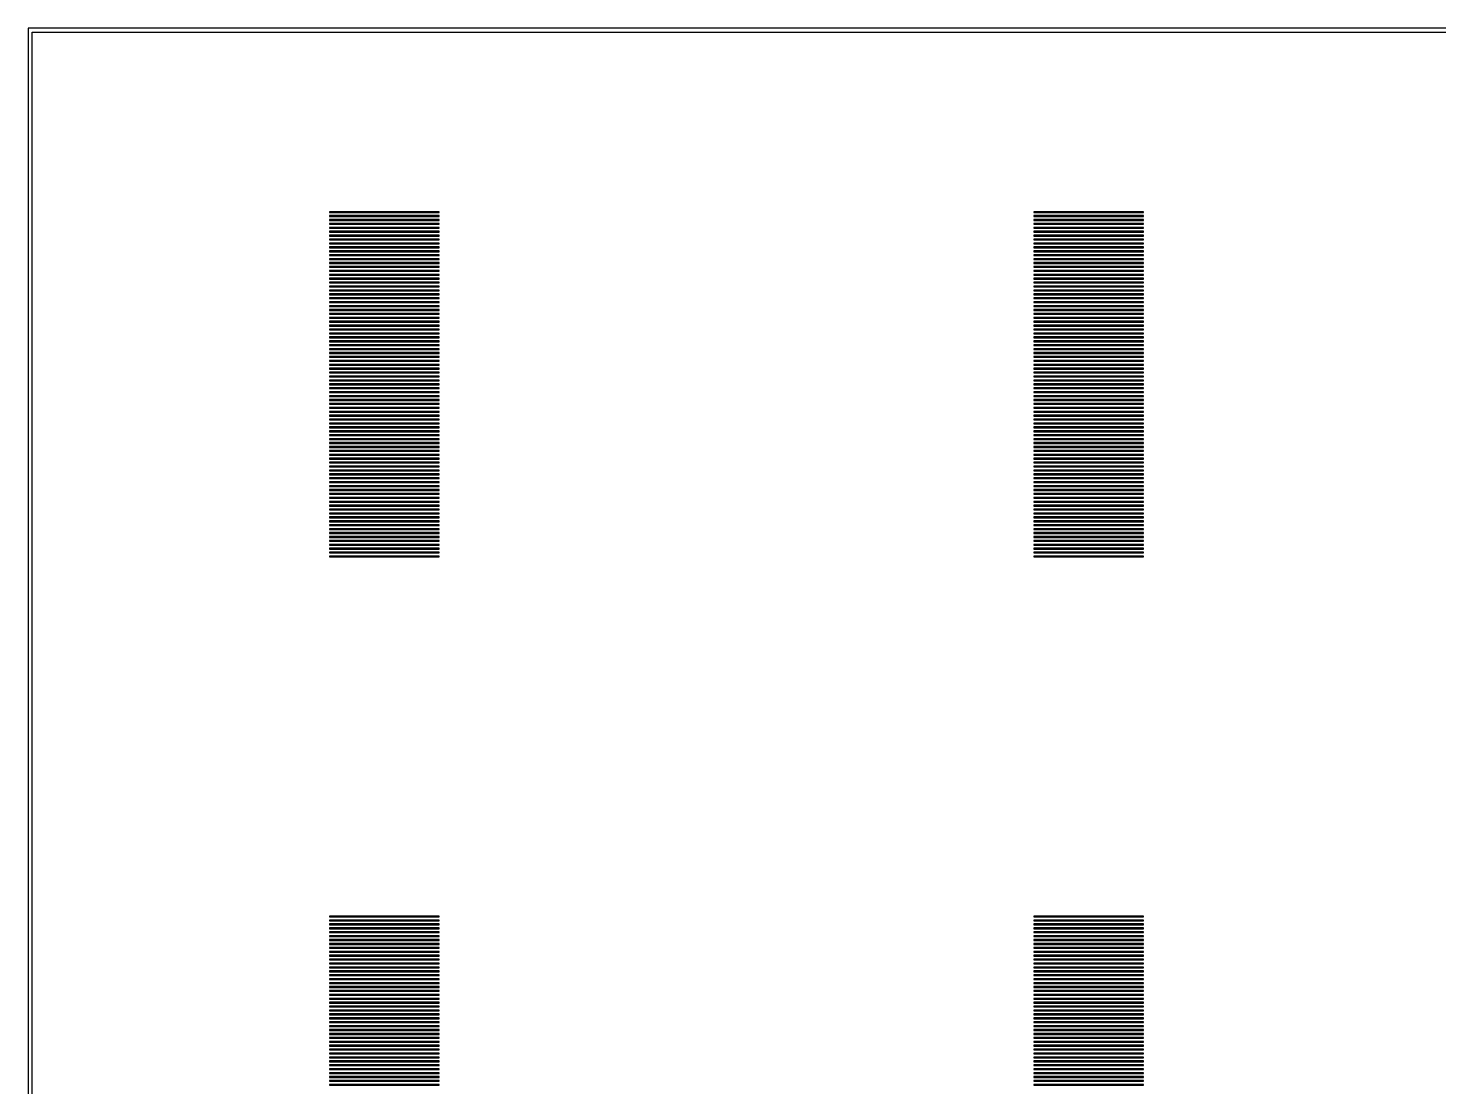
# Model space of a CAD drawing. Extents: x 0 to 72, y 0 to 108.
# Drawn here: x -0.05 to 17.98, y 94.53 to 108.05 of the extents above; entities that cross this region are included whole.
import ezdxf

# ---------------------------------------------------------------- set-up
doc = ezdxf.new("R2010")
doc.units = 0

msp = doc.modelspace()

# ---------------------------------------------------------------- linework, layer by layer
for p, q in [((72.05, 108.05), (-0.04999, 108.05)), ((-0.04999, 108.05), (-0.04999, -0.04999)), ((0, 0), (0, 108)), ((0, 108), (72, 108)), ((5.2, 105.705), (3.8, 105.705)), ((3.8, 105.705), (3.8, 105.695)), ((3.8, 105.695), (5.2, 105.695)), ((5.2, 105.655), (3.8, 105.655)), ((3.8, 105.655), (3.8, 105.645)), ((3.8, 105.645), (5.2, 105.645)), ((5.2, 105.695), (5.2, 105.705)), ((5.2, 105.645), (5.2, 105.655)), ((14.2, 105.705), (12.8, 105.705)), ((12.8, 105.705), (12.8, 105.695)), ((12.8, 105.695), (14.2, 105.695)), ((14.2, 105.655), (12.8, 105.655)), ((12.8, 105.655), (12.8, 105.645)), ((12.8, 105.645), (14.2, 105.645)), ((14.2, 105.695), (14.2, 105.705)), ((14.2, 105.645), (14.2, 105.655)), ((5.2, 105.605), (3.8, 105.605)), ((3.8, 105.605), (3.8, 105.595)), ((3.8, 105.595), (5.2, 105.595)), ((5.2, 105.555), (3.8, 105.555)), ((3.8, 105.555), (3.8, 105.545)), ((3.8, 105.545), (5.2, 105.545)), ((5.2, 105.505), (3.8, 105.505)), ((3.8, 105.505), (3.8, 105.495)), ((3.8, 105.495), (5.2, 105.495)), ((5.2, 105.455), (3.8, 105.455)), ((3.8, 105.455), (3.8, 105.445)), ((5.2, 105.595), (5.2, 105.605)), ((5.2, 105.545), (5.2, 105.555)), ((5.2, 105.495), (5.2, 105.505)), ((5.2, 105.445), (5.2, 105.455)), ((14.2, 105.605), (12.8, 105.605)), ((12.8, 105.605), (12.8, 105.595)), ((12.8, 105.595), (14.2, 105.595)), ((14.2, 105.555), (12.8, 105.555)), ((12.8, 105.555), (12.8, 105.545)), ((12.8, 105.545), (14.2, 105.545)), ((14.2, 105.505), (12.8, 105.505)), ((12.8, 105.505), (12.8, 105.495)), ((12.8, 105.495), (14.2, 105.495)), ((14.2, 105.455), (12.8, 105.455)), ((12.8, 105.455), (12.8, 105.445)), ((14.2, 105.595), (14.2, 105.605)), ((14.2, 105.545), (14.2, 105.555)), ((14.2, 105.495), (14.2, 105.505)), ((14.2, 105.445), (14.2, 105.455)), ((3.8, 105.445), (5.2, 105.445)), ((5.2, 105.405), (3.8, 105.405)), ((3.8, 105.405), (3.8, 105.395)), ((3.8, 105.395), (5.2, 105.395)), ((5.2, 105.355), (3.8, 105.355)), ((3.8, 105.355), (3.8, 105.345)), ((3.8, 105.345), (5.2, 105.345)), ((5.2, 105.305), (3.8, 105.305)), ((3.8, 105.305), (3.8, 105.295)), ((3.8, 105.295), (5.2, 105.295)), ((5.2, 105.395), (5.2, 105.405)), ((5.2, 105.345), (5.2, 105.355)), ((5.2, 105.295), (5.2, 105.305)), ((12.8, 105.445), (14.2, 105.445)), ((14.2, 105.405), (12.8, 105.405)), ((12.8, 105.405), (12.8, 105.395)), ((12.8, 105.395), (14.2, 105.395)), ((14.2, 105.355), (12.8, 105.355)), ((12.8, 105.355), (12.8, 105.345)), ((12.8, 105.345), (14.2, 105.345)), ((14.2, 105.305), (12.8, 105.305)), ((12.8, 105.305), (12.8, 105.295)), ((12.8, 105.295), (14.2, 105.295)), ((14.2, 105.395), (14.2, 105.405)), ((14.2, 105.345), (14.2, 105.355)), ((14.2, 105.295), (14.2, 105.305)), ((5.2, 105.255), (3.8, 105.255)), ((3.8, 105.255), (3.8, 105.245)), ((3.8, 105.245), (5.2, 105.245)), ((5.2, 105.205), (3.8, 105.205)), ((3.8, 105.205), (3.8, 105.195)), ((3.8, 105.195), (5.2, 105.195)), ((5.2, 105.155), (3.8, 105.155)), ((3.8, 105.155), (3.8, 105.145)), ((3.8, 105.145), (5.2, 105.145)), ((5.2, 105.105), (3.8, 105.105)), ((3.8, 105.105), (3.8, 105.095)), ((3.8, 105.095), (5.2, 105.095)), ((5.2, 105.245), (5.2, 105.255)), ((5.2, 105.195), (5.2, 105.205)), ((5.2, 105.145), (5.2, 105.155)), ((5.2, 105.095), (5.2, 105.105)), ((14.2, 105.255), (12.8, 105.255)), ((12.8, 105.255), (12.8, 105.245)), ((12.8, 105.245), (14.2, 105.245)), ((14.2, 105.205), (12.8, 105.205)), ((12.8, 105.205), (12.8, 105.195)), ((12.8, 105.195), (14.2, 105.195)), ((14.2, 105.155), (12.8, 105.155)), ((12.8, 105.155), (12.8, 105.145)), ((12.8, 105.145), (14.2, 105.145)), ((14.2, 105.105), (12.8, 105.105)), ((12.8, 105.105), (12.8, 105.095)), ((12.8, 105.095), (14.2, 105.095)), ((14.2, 105.245), (14.2, 105.255)), ((14.2, 105.195), (14.2, 105.205)), ((14.2, 105.145), (14.2, 105.155)), ((14.2, 105.095), (14.2, 105.105)), ((5.2, 105.055), (3.8, 105.055)), ((3.8, 105.055), (3.8, 105.045)), ((3.8, 105.045), (5.2, 105.045)), ((5.2, 105.005), (3.8, 105.005)), ((3.8, 105.005), (3.8, 104.995)), ((3.8, 104.995), (5.2, 104.995)), ((5.2, 104.955), (3.8, 104.955)), ((3.8, 104.955), (3.8, 104.945)), ((3.8, 104.945), (5.2, 104.945)), ((5.2, 105.045), (5.2, 105.055)), ((5.2, 104.995), (5.2, 105.005)), ((5.2, 104.945), (5.2, 104.955)), ((14.2, 105.055), (12.8, 105.055)), ((12.8, 105.055), (12.8, 105.045)), ((12.8, 105.045), (14.2, 105.045)), ((14.2, 105.005), (12.8, 105.005)), ((12.8, 105.005), (12.8, 104.995)), ((12.8, 104.995), (14.2, 104.995)), ((14.2, 104.955), (12.8, 104.955)), ((12.8, 104.955), (12.8, 104.945)), ((12.8, 104.945), (14.2, 104.945)), ((14.2, 105.045), (14.2, 105.055)), ((14.2, 104.995), (14.2, 105.005)), ((14.2, 104.945), (14.2, 104.955)), ((5.2, 104.905), (3.8, 104.905)), ((3.8, 104.905), (3.8, 104.895)), ((3.8, 104.895), (5.2, 104.895)), ((5.2, 104.855), (3.8, 104.855)), ((3.8, 104.855), (3.8, 104.845)), ((3.8, 104.845), (5.2, 104.845)), ((5.2, 104.805), (3.8, 104.805)), ((3.8, 104.805), (3.8, 104.795)), ((3.8, 104.795), (5.2, 104.795)), ((5.2, 104.755), (3.8, 104.755)), ((3.8, 104.755), (3.8, 104.745)), ((3.8, 104.745), (5.2, 104.745)), ((5.2, 104.895), (5.2, 104.905)), ((5.2, 104.845), (5.2, 104.855)), ((5.2, 104.795), (5.2, 104.805)), ((5.2, 104.745), (5.2, 104.755)), ((14.2, 104.905), (12.8, 104.905)), ((12.8, 104.905), (12.8, 104.895)), ((12.8, 104.895), (14.2, 104.895)), ((14.2, 104.855), (12.8, 104.855)), ((12.8, 104.855), (12.8, 104.845)), ((12.8, 104.845), (14.2, 104.845)), ((14.2, 104.805), (12.8, 104.805)), ((12.8, 104.805), (12.8, 104.795)), ((12.8, 104.795), (14.2, 104.795)), ((14.2, 104.755), (12.8, 104.755)), ((12.8, 104.755), (12.8, 104.745)), ((12.8, 104.745), (14.2, 104.745)), ((14.2, 104.895), (14.2, 104.905)), ((14.2, 104.845), (14.2, 104.855)), ((14.2, 104.795), (14.2, 104.805)), ((14.2, 104.745), (14.2, 104.755)), ((5.2, 104.705), (3.8, 104.705)), ((3.8, 104.705), (3.8, 104.695)), ((3.8, 104.695), (5.2, 104.695)), ((5.2, 104.655), (3.8, 104.655)), ((3.8, 104.655), (3.8, 104.645)), ((3.8, 104.645), (5.2, 104.645)), ((5.2, 104.605), (3.8, 104.605)), ((3.8, 104.605), (3.8, 104.595)), ((3.8, 104.595), (5.2, 104.595)), ((5.2, 104.555), (3.8, 104.555)), ((3.8, 104.555), (3.8, 104.545)), ((3.8, 104.545), (5.2, 104.545)), ((5.2, 104.695), (5.2, 104.705)), ((5.2, 104.645), (5.2, 104.655)), ((5.2, 104.595), (5.2, 104.605)), ((5.2, 104.545), (5.2, 104.555)), ((14.2, 104.705), (12.8, 104.705)), ((12.8, 104.705), (12.8, 104.695)), ((12.8, 104.695), (14.2, 104.695)), ((14.2, 104.655), (12.8, 104.655)), ((12.8, 104.655), (12.8, 104.645)), ((12.8, 104.645), (14.2, 104.645)), ((14.2, 104.605), (12.8, 104.605)), ((12.8, 104.605), (12.8, 104.595)), ((12.8, 104.595), (14.2, 104.595)), ((14.2, 104.555), (12.8, 104.555)), ((12.8, 104.555), (12.8, 104.545)), ((12.8, 104.545), (14.2, 104.545)), ((14.2, 104.695), (14.2, 104.705)), ((14.2, 104.645), (14.2, 104.655)), ((14.2, 104.595), (14.2, 104.605)), ((14.2, 104.545), (14.2, 104.555)), ((5.2, 104.505), (3.8, 104.505)), ((3.8, 104.505), (3.8, 104.495)), ((3.8, 104.495), (5.2, 104.495)), ((5.2, 104.455), (3.8, 104.455)), ((3.8, 104.455), (3.8, 104.445)), ((3.8, 104.445), (5.2, 104.445)), ((5.2, 104.405), (3.8, 104.405)), ((3.8, 104.405), (3.8, 104.395)), ((3.8, 104.395), (5.2, 104.395)), ((5.2, 104.495), (5.2, 104.505)), ((5.2, 104.445), (5.2, 104.455)), ((5.2, 104.395), (5.2, 104.405)), ((14.2, 104.505), (12.8, 104.505)), ((12.8, 104.505), (12.8, 104.495)), ((12.8, 104.495), (14.2, 104.495)), ((14.2, 104.455), (12.8, 104.455)), ((12.8, 104.455), (12.8, 104.445)), ((12.8, 104.445), (14.2, 104.445)), ((14.2, 104.405), (12.8, 104.405)), ((12.8, 104.405), (12.8, 104.395)), ((12.8, 104.395), (14.2, 104.395)), ((14.2, 104.495), (14.2, 104.505)), ((14.2, 104.445), (14.2, 104.455)), ((14.2, 104.395), (14.2, 104.405)), ((5.2, 104.355), (3.8, 104.355)), ((3.8, 104.355), (3.8, 104.345)), ((3.8, 104.345), (5.2, 104.345)), ((5.2, 104.305), (3.8, 104.305)), ((3.8, 104.305), (3.8, 104.295)), ((3.8, 104.295), (5.2, 104.295)), ((5.2, 104.255), (3.8, 104.255)), ((3.8, 104.255), (3.8, 104.245)), ((3.8, 104.245), (5.2, 104.245)), ((5.2, 104.205), (3.8, 104.205)), ((3.8, 104.205), (3.8, 104.195)), ((3.8, 104.195), (5.2, 104.195)), ((5.2, 104.345), (5.2, 104.355)), ((5.2, 104.295), (5.2, 104.305)), ((5.2, 104.245), (5.2, 104.255)), ((5.2, 104.195), (5.2, 104.205)), ((14.2, 104.355), (12.8, 104.355)), ((12.8, 104.355), (12.8, 104.345)), ((12.8, 104.345), (14.2, 104.345)), ((14.2, 104.305), (12.8, 104.305)), ((12.8, 104.305), (12.8, 104.295)), ((12.8, 104.295), (14.2, 104.295)), ((14.2, 104.255), (12.8, 104.255)), ((12.8, 104.255), (12.8, 104.245)), ((12.8, 104.245), (14.2, 104.245)), ((14.2, 104.205), (12.8, 104.205)), ((12.8, 104.205), (12.8, 104.195)), ((12.8, 104.195), (14.2, 104.195)), ((14.2, 104.345), (14.2, 104.355)), ((14.2, 104.295), (14.2, 104.305)), ((14.2, 104.245), (14.2, 104.255)), ((14.2, 104.195), (14.2, 104.205)), ((5.2, 104.155), (3.8, 104.155)), ((3.8, 104.155), (3.8, 104.145)), ((3.8, 104.145), (5.2, 104.145)), ((5.2, 104.105), (3.8, 104.105)), ((3.8, 104.105), (3.8, 104.095)), ((3.8, 104.095), (5.2, 104.095)), ((5.2, 104.055), (3.8, 104.055)), ((3.8, 104.055), (3.8, 104.045)), ((3.8, 104.045), (5.2, 104.045)), ((5.2, 104.005), (3.8, 104.005)), ((3.8, 104.005), (3.8, 103.995)), ((5.2, 104.145), (5.2, 104.155)), ((5.2, 104.095), (5.2, 104.105)), ((5.2, 104.045), (5.2, 104.055)), ((5.2, 103.995), (5.2, 104.005)), ((14.2, 104.155), (12.8, 104.155)), ((12.8, 104.155), (12.8, 104.145)), ((12.8, 104.145), (14.2, 104.145)), ((14.2, 104.105), (12.8, 104.105)), ((12.8, 104.105), (12.8, 104.095)), ((12.8, 104.095), (14.2, 104.095)), ((14.2, 104.055), (12.8, 104.055)), ((12.8, 104.055), (12.8, 104.045)), ((12.8, 104.045), (14.2, 104.045)), ((14.2, 104.005), (12.8, 104.005)), ((12.8, 104.005), (12.8, 103.995)), ((14.2, 104.145), (14.2, 104.155)), ((14.2, 104.095), (14.2, 104.105)), ((14.2, 104.045), (14.2, 104.055)), ((14.2, 103.995), (14.2, 104.005)), ((3.8, 103.995), (5.2, 103.995)), ((5.2, 103.955), (3.8, 103.955)), ((3.8, 103.955), (3.8, 103.945)), ((3.8, 103.945), (5.2, 103.945)), ((5.2, 103.905), (3.8, 103.905)), ((3.8, 103.905), (3.8, 103.895)), ((3.8, 103.895), (5.2, 103.895)), ((5.2, 103.855), (3.8, 103.855)), ((3.8, 103.855), (3.8, 103.845)), ((3.8, 103.845), (5.2, 103.845)), ((5.2, 103.945), (5.2, 103.955)), ((5.2, 103.895), (5.2, 103.905)), ((5.2, 103.845), (5.2, 103.855)), ((12.8, 103.995), (14.2, 103.995)), ((14.2, 103.955), (12.8, 103.955)), ((12.8, 103.955), (12.8, 103.945)), ((12.8, 103.945), (14.2, 103.945)), ((14.2, 103.905), (12.8, 103.905)), ((12.8, 103.905), (12.8, 103.895)), ((12.8, 103.895), (14.2, 103.895)), ((14.2, 103.855), (12.8, 103.855)), ((12.8, 103.855), (12.8, 103.845)), ((12.8, 103.845), (14.2, 103.845)), ((14.2, 103.945), (14.2, 103.955)), ((14.2, 103.895), (14.2, 103.905)), ((14.2, 103.845), (14.2, 103.855)), ((5.2, 103.805), (3.8, 103.805)), ((3.8, 103.805), (3.8, 103.795)), ((3.8, 103.795), (5.2, 103.795)), ((5.2, 103.755), (3.8, 103.755)), ((3.8, 103.755), (3.8, 103.745)), ((3.8, 103.745), (5.2, 103.745)), ((5.2, 103.705), (3.8, 103.705)), ((3.8, 103.705), (3.8, 103.695)), ((3.8, 103.695), (5.2, 103.695)), ((5.2, 103.655), (3.8, 103.655)), ((3.8, 103.655), (3.8, 103.645)), ((3.8, 103.645), (5.2, 103.645)), ((5.2, 103.795), (5.2, 103.805)), ((5.2, 103.745), (5.2, 103.755)), ((5.2, 103.695), (5.2, 103.705)), ((5.2, 103.645), (5.2, 103.655)), ((14.2, 103.805), (12.8, 103.805)), ((12.8, 103.805), (12.8, 103.795)), ((12.8, 103.795), (14.2, 103.795)), ((14.2, 103.755), (12.8, 103.755)), ((12.8, 103.755), (12.8, 103.745)), ((12.8, 103.745), (14.2, 103.745)), ((14.2, 103.705), (12.8, 103.705)), ((12.8, 103.705), (12.8, 103.695)), ((12.8, 103.695), (14.2, 103.695)), ((14.2, 103.655), (12.8, 103.655)), ((12.8, 103.655), (12.8, 103.645)), ((12.8, 103.645), (14.2, 103.645)), ((14.2, 103.795), (14.2, 103.805)), ((14.2, 103.745), (14.2, 103.755)), ((14.2, 103.695), (14.2, 103.705)), ((14.2, 103.645), (14.2, 103.655)), ((5.2, 103.605), (3.8, 103.605)), ((3.8, 103.605), (3.8, 103.595)), ((3.8, 103.595), (5.2, 103.595)), ((5.2, 103.555), (3.8, 103.555)), ((3.8, 103.555), (3.8, 103.545)), ((3.8, 103.545), (5.2, 103.545)), ((5.2, 103.505), (3.8, 103.505)), ((3.8, 103.505), (3.8, 103.495)), ((3.8, 103.495), (5.2, 103.495)), ((5.2, 103.595), (5.2, 103.605)), ((5.2, 103.545), (5.2, 103.555)), ((5.2, 103.495), (5.2, 103.505)), ((14.2, 103.605), (12.8, 103.605)), ((12.8, 103.605), (12.8, 103.595)), ((12.8, 103.595), (14.2, 103.595)), ((14.2, 103.555), (12.8, 103.555)), ((12.8, 103.555), (12.8, 103.545)), ((12.8, 103.545), (14.2, 103.545)), ((14.2, 103.505), (12.8, 103.505)), ((12.8, 103.505), (12.8, 103.495)), ((12.8, 103.495), (14.2, 103.495)), ((14.2, 103.595), (14.2, 103.605)), ((14.2, 103.545), (14.2, 103.555)), ((14.2, 103.495), (14.2, 103.505)), ((5.2, 103.455), (3.8, 103.455)), ((3.8, 103.455), (3.8, 103.445)), ((3.8, 103.445), (5.2, 103.445)), ((5.2, 103.405), (3.8, 103.405)), ((3.8, 103.405), (3.8, 103.395)), ((3.8, 103.395), (5.2, 103.395)), ((5.2, 103.355), (3.8, 103.355)), ((3.8, 103.355), (3.8, 103.345)), ((3.8, 103.345), (5.2, 103.345)), ((5.2, 103.305), (3.8, 103.305)), ((3.8, 103.305), (3.8, 103.295)), ((3.8, 103.295), (5.2, 103.295)), ((5.2, 103.445), (5.2, 103.455)), ((5.2, 103.395), (5.2, 103.405)), ((5.2, 103.345), (5.2, 103.355)), ((5.2, 103.295), (5.2, 103.305)), ((14.2, 103.455), (12.8, 103.455)), ((12.8, 103.455), (12.8, 103.445)), ((12.8, 103.445), (14.2, 103.445)), ((14.2, 103.405), (12.8, 103.405)), ((12.8, 103.405), (12.8, 103.395)), ((12.8, 103.395), (14.2, 103.395)), ((14.2, 103.355), (12.8, 103.355)), ((12.8, 103.355), (12.8, 103.345)), ((12.8, 103.345), (14.2, 103.345)), ((14.2, 103.305), (12.8, 103.305)), ((12.8, 103.305), (12.8, 103.295)), ((12.8, 103.295), (14.2, 103.295)), ((14.2, 103.445), (14.2, 103.455)), ((14.2, 103.395), (14.2, 103.405)), ((14.2, 103.345), (14.2, 103.355)), ((14.2, 103.295), (14.2, 103.305)), ((5.2, 103.255), (3.8, 103.255)), ((3.8, 103.255), (3.8, 103.245)), ((3.8, 103.245), (5.2, 103.245)), ((5.2, 103.205), (3.8, 103.205)), ((3.8, 103.205), (3.8, 103.195)), ((3.8, 103.195), (5.2, 103.195)), ((5.2, 103.155), (3.8, 103.155)), ((3.8, 103.155), (3.8, 103.145)), ((3.8, 103.145), (5.2, 103.145)), ((5.2, 103.105), (3.8, 103.105)), ((3.8, 103.105), (3.8, 103.095)), ((5.2, 103.245), (5.2, 103.255)), ((5.2, 103.195), (5.2, 103.205)), ((5.2, 103.145), (5.2, 103.155)), ((5.2, 103.095), (5.2, 103.105)), ((14.2, 103.255), (12.8, 103.255)), ((12.8, 103.255), (12.8, 103.245)), ((12.8, 103.245), (14.2, 103.245)), ((14.2, 103.205), (12.8, 103.205)), ((12.8, 103.205), (12.8, 103.195)), ((12.8, 103.195), (14.2, 103.195)), ((14.2, 103.155), (12.8, 103.155)), ((12.8, 103.155), (12.8, 103.145)), ((12.8, 103.145), (14.2, 103.145)), ((14.2, 103.105), (12.8, 103.105)), ((12.8, 103.105), (12.8, 103.095)), ((14.2, 103.245), (14.2, 103.255)), ((14.2, 103.195), (14.2, 103.205)), ((14.2, 103.145), (14.2, 103.155)), ((14.2, 103.095), (14.2, 103.105)), ((3.8, 103.095), (5.2, 103.095)), ((5.2, 103.055), (3.8, 103.055)), ((3.8, 103.055), (3.8, 103.045)), ((3.8, 103.045), (5.2, 103.045)), ((5.2, 103.005), (3.8, 103.005)), ((3.8, 103.005), (3.8, 102.995)), ((3.8, 102.995), (5.2, 102.995)), ((5.2, 102.955), (3.8, 102.955)), ((3.8, 102.955), (3.8, 102.945)), ((3.8, 102.945), (5.2, 102.945)), ((5.2, 103.045), (5.2, 103.055)), ((5.2, 102.995), (5.2, 103.005)), ((5.2, 102.945), (5.2, 102.955)), ((12.8, 103.095), (14.2, 103.095)), ((14.2, 103.055), (12.8, 103.055)), ((12.8, 103.055), (12.8, 103.045)), ((12.8, 103.045), (14.2, 103.045)), ((14.2, 103.005), (12.8, 103.005)), ((12.8, 103.005), (12.8, 102.995)), ((12.8, 102.995), (14.2, 102.995)), ((14.2, 102.955), (12.8, 102.955)), ((12.8, 102.955), (12.8, 102.945)), ((12.8, 102.945), (14.2, 102.945)), ((14.2, 103.045), (14.2, 103.055)), ((14.2, 102.995), (14.2, 103.005)), ((14.2, 102.945), (14.2, 102.955)), ((5.2, 102.905), (3.8, 102.905)), ((3.8, 102.905), (3.8, 102.895)), ((3.8, 102.895), (5.2, 102.895)), ((5.2, 102.855), (3.8, 102.855)), ((3.8, 102.855), (3.8, 102.845)), ((3.8, 102.845), (5.2, 102.845)), ((5.2, 102.805), (3.8, 102.805)), ((3.8, 102.805), (3.8, 102.795)), ((3.8, 102.795), (5.2, 102.795)), ((5.2, 102.755), (3.8, 102.755)), ((3.8, 102.755), (3.8, 102.745)), ((3.8, 102.745), (5.2, 102.745)), ((5.2, 102.895), (5.2, 102.905)), ((5.2, 102.845), (5.2, 102.855)), ((5.2, 102.795), (5.2, 102.805)), ((5.2, 102.745), (5.2, 102.755)), ((14.2, 102.905), (12.8, 102.905)), ((12.8, 102.905), (12.8, 102.895)), ((12.8, 102.895), (14.2, 102.895)), ((14.2, 102.855), (12.8, 102.855)), ((12.8, 102.855), (12.8, 102.845)), ((12.8, 102.845), (14.2, 102.845)), ((14.2, 102.805), (12.8, 102.805)), ((12.8, 102.805), (12.8, 102.795)), ((12.8, 102.795), (14.2, 102.795)), ((14.2, 102.755), (12.8, 102.755)), ((12.8, 102.755), (12.8, 102.745)), ((12.8, 102.745), (14.2, 102.745)), ((14.2, 102.895), (14.2, 102.905)), ((14.2, 102.845), (14.2, 102.855)), ((14.2, 102.795), (14.2, 102.805)), ((14.2, 102.745), (14.2, 102.755)), ((5.2, 102.705), (3.8, 102.705)), ((3.8, 102.705), (3.8, 102.695)), ((3.8, 102.695), (5.2, 102.695)), ((5.2, 102.655), (3.8, 102.655)), ((3.8, 102.655), (3.8, 102.645)), ((3.8, 102.645), (5.2, 102.645)), ((5.2, 102.605), (3.8, 102.605)), ((3.8, 102.605), (3.8, 102.595)), ((3.8, 102.595), (5.2, 102.595)), ((5.2, 102.695), (5.2, 102.705)), ((5.2, 102.645), (5.2, 102.655)), ((5.2, 102.595), (5.2, 102.605)), ((14.2, 102.705), (12.8, 102.705)), ((12.8, 102.705), (12.8, 102.695)), ((12.8, 102.695), (14.2, 102.695)), ((14.2, 102.655), (12.8, 102.655)), ((12.8, 102.655), (12.8, 102.645)), ((12.8, 102.645), (14.2, 102.645)), ((14.2, 102.605), (12.8, 102.605)), ((12.8, 102.605), (12.8, 102.595)), ((12.8, 102.595), (14.2, 102.595)), ((14.2, 102.695), (14.2, 102.705)), ((14.2, 102.645), (14.2, 102.655)), ((14.2, 102.595), (14.2, 102.605)), ((5.2, 102.555), (3.8, 102.555)), ((3.8, 102.555), (3.8, 102.545)), ((3.8, 102.545), (5.2, 102.545)), ((5.2, 102.505), (3.8, 102.505)), ((3.8, 102.505), (3.8, 102.495)), ((3.8, 102.495), (5.2, 102.495)), ((5.2, 102.455), (3.8, 102.455)), ((3.8, 102.455), (3.8, 102.445)), ((3.8, 102.445), (5.2, 102.445)), ((5.2, 102.405), (3.8, 102.405)), ((3.8, 102.405), (3.8, 102.395)), ((3.8, 102.395), (5.2, 102.395)), ((5.2, 102.545), (5.2, 102.555)), ((5.2, 102.495), (5.2, 102.505)), ((5.2, 102.445), (5.2, 102.455)), ((5.2, 102.395), (5.2, 102.405)), ((14.2, 102.555), (12.8, 102.555)), ((12.8, 102.555), (12.8, 102.545)), ((12.8, 102.545), (14.2, 102.545)), ((14.2, 102.505), (12.8, 102.505)), ((12.8, 102.505), (12.8, 102.495)), ((12.8, 102.495), (14.2, 102.495)), ((14.2, 102.455), (12.8, 102.455)), ((12.8, 102.455), (12.8, 102.445)), ((12.8, 102.445), (14.2, 102.445)), ((14.2, 102.405), (12.8, 102.405)), ((12.8, 102.405), (12.8, 102.395)), ((12.8, 102.395), (14.2, 102.395)), ((14.2, 102.545), (14.2, 102.555)), ((14.2, 102.495), (14.2, 102.505)), ((14.2, 102.445), (14.2, 102.455)), ((14.2, 102.395), (14.2, 102.405)), ((5.2, 102.355), (3.8, 102.355)), ((3.8, 102.355), (3.8, 102.345)), ((3.8, 102.345), (5.2, 102.345)), ((5.2, 102.305), (3.8, 102.305)), ((3.8, 102.305), (3.8, 102.295)), ((3.8, 102.295), (5.2, 102.295)), ((5.2, 102.255), (3.8, 102.255)), ((3.8, 102.255), (3.8, 102.245)), ((3.8, 102.245), (5.2, 102.245)), ((5.2, 102.205), (3.8, 102.205)), ((3.8, 102.205), (3.8, 102.195)), ((5.2, 102.345), (5.2, 102.355)), ((5.2, 102.295), (5.2, 102.305)), ((5.2, 102.245), (5.2, 102.255)), ((5.2, 102.195), (5.2, 102.205)), ((14.2, 102.355), (12.8, 102.355)), ((12.8, 102.355), (12.8, 102.345)), ((12.8, 102.345), (14.2, 102.345)), ((14.2, 102.305), (12.8, 102.305)), ((12.8, 102.305), (12.8, 102.295)), ((12.8, 102.295), (14.2, 102.295)), ((14.2, 102.255), (12.8, 102.255)), ((12.8, 102.255), (12.8, 102.245)), ((12.8, 102.245), (14.2, 102.245)), ((14.2, 102.205), (12.8, 102.205)), ((12.8, 102.205), (12.8, 102.195)), ((14.2, 102.345), (14.2, 102.355)), ((14.2, 102.295), (14.2, 102.305)), ((14.2, 102.245), (14.2, 102.255)), ((14.2, 102.195), (14.2, 102.205)), ((3.8, 102.195), (5.2, 102.195)), ((5.2, 102.155), (3.8, 102.155)), ((3.8, 102.155), (3.8, 102.145)), ((3.8, 102.145), (5.2, 102.145)), ((5.2, 102.105), (3.8, 102.105)), ((3.8, 102.105), (3.8, 102.095)), ((3.8, 102.095), (5.2, 102.095)), ((5.2, 102.055), (3.8, 102.055)), ((3.8, 102.055), (3.8, 102.045)), ((3.8, 102.045), (5.2, 102.045)), ((5.2, 102.145), (5.2, 102.155)), ((5.2, 102.095), (5.2, 102.105)), ((5.2, 102.045), (5.2, 102.055)), ((12.8, 102.195), (14.2, 102.195)), ((14.2, 102.155), (12.8, 102.155)), ((12.8, 102.155), (12.8, 102.145)), ((12.8, 102.145), (14.2, 102.145)), ((14.2, 102.105), (12.8, 102.105)), ((12.8, 102.105), (12.8, 102.095)), ((12.8, 102.095), (14.2, 102.095)), ((14.2, 102.055), (12.8, 102.055)), ((12.8, 102.055), (12.8, 102.045)), ((12.8, 102.045), (14.2, 102.045)), ((14.2, 102.145), (14.2, 102.155)), ((14.2, 102.095), (14.2, 102.105)), ((14.2, 102.045), (14.2, 102.055)), ((5.2, 102.005), (3.8, 102.005)), ((3.8, 102.005), (3.8, 101.995)), ((3.8, 101.995), (5.2, 101.995)), ((5.2, 101.955), (3.8, 101.955)), ((3.8, 101.955), (3.8, 101.945)), ((3.8, 101.945), (5.2, 101.945)), ((5.2, 101.905), (3.8, 101.905)), ((3.8, 101.905), (3.8, 101.895)), ((3.8, 101.895), (5.2, 101.895)), ((5.2, 101.855), (3.8, 101.855)), ((3.8, 101.855), (3.8, 101.845)), ((3.8, 101.845), (5.2, 101.845)), ((5.2, 101.995), (5.2, 102.005)), ((5.2, 101.945), (5.2, 101.955)), ((5.2, 101.895), (5.2, 101.905)), ((5.2, 101.845), (5.2, 101.855)), ((14.2, 102.005), (12.8, 102.005)), ((12.8, 102.005), (12.8, 101.995)), ((12.8, 101.995), (14.2, 101.995)), ((14.2, 101.955), (12.8, 101.955)), ((12.8, 101.955), (12.8, 101.945)), ((12.8, 101.945), (14.2, 101.945)), ((14.2, 101.905), (12.8, 101.905)), ((12.8, 101.905), (12.8, 101.895)), ((12.8, 101.895), (14.2, 101.895)), ((14.2, 101.855), (12.8, 101.855)), ((12.8, 101.855), (12.8, 101.845)), ((12.8, 101.845), (14.2, 101.845)), ((14.2, 101.995), (14.2, 102.005)), ((14.2, 101.945), (14.2, 101.955)), ((14.2, 101.895), (14.2, 101.905)), ((14.2, 101.845), (14.2, 101.855)), ((5.2, 101.805), (3.8, 101.805)), ((3.8, 101.805), (3.8, 101.795)), ((3.8, 101.795), (5.2, 101.795)), ((5.2, 101.755), (3.8, 101.755)), ((3.8, 101.755), (3.8, 101.745)), ((3.8, 101.745), (5.2, 101.745)), ((5.2, 101.705), (3.8, 101.705)), ((3.8, 101.705), (3.8, 101.695)), ((3.8, 101.695), (5.2, 101.695)), ((5.2, 101.795), (5.2, 101.805)), ((5.2, 101.745), (5.2, 101.755)), ((5.2, 101.695), (5.2, 101.705)), ((14.2, 101.805), (12.8, 101.805)), ((12.8, 101.805), (12.8, 101.795)), ((12.8, 101.795), (14.2, 101.795)), ((14.2, 101.755), (12.8, 101.755)), ((12.8, 101.755), (12.8, 101.745)), ((12.8, 101.745), (14.2, 101.745)), ((14.2, 101.705), (12.8, 101.705)), ((12.8, 101.705), (12.8, 101.695)), ((12.8, 101.695), (14.2, 101.695)), ((14.2, 101.795), (14.2, 101.805)), ((14.2, 101.745), (14.2, 101.755)), ((14.2, 101.695), (14.2, 101.705)), ((5.2, 101.655), (3.8, 101.655)), ((3.8, 101.655), (3.8, 101.645)), ((3.8, 101.645), (5.2, 101.645)), ((5.2, 101.605), (3.8, 101.605)), ((3.8, 101.605), (3.8, 101.595)), ((3.8, 101.595), (5.2, 101.595)), ((5.2, 101.555), (3.8, 101.555)), ((3.8, 101.555), (3.8, 101.545)), ((3.8, 101.545), (5.2, 101.545)), ((5.2, 101.505), (3.8, 101.505)), ((3.8, 101.505), (3.8, 101.495)), ((3.8, 101.495), (5.2, 101.495)), ((5.2, 101.645), (5.2, 101.655)), ((5.2, 101.595), (5.2, 101.605)), ((5.2, 101.545), (5.2, 101.555)), ((5.2, 101.495), (5.2, 101.505)), ((14.2, 101.655), (12.8, 101.655)), ((12.8, 101.655), (12.8, 101.645)), ((12.8, 101.645), (14.2, 101.645)), ((14.2, 101.605), (12.8, 101.605)), ((12.8, 101.605), (12.8, 101.595)), ((12.8, 101.595), (14.2, 101.595)), ((14.2, 101.555), (12.8, 101.555)), ((12.8, 101.555), (12.8, 101.545)), ((12.8, 101.545), (14.2, 101.545)), ((14.2, 101.505), (12.8, 101.505)), ((12.8, 101.505), (12.8, 101.495)), ((12.8, 101.495), (14.2, 101.495)), ((14.2, 101.645), (14.2, 101.655)), ((14.2, 101.595), (14.2, 101.605)), ((14.2, 101.545), (14.2, 101.555)), ((14.2, 101.495), (14.2, 101.505)), ((5.2, 101.455), (3.8, 101.455)), ((3.8, 101.455), (3.8, 101.445)), ((3.8, 101.445), (5.2, 101.445)), ((5.2, 101.405), (3.8, 101.405)), ((3.8, 101.405), (3.8, 101.395)), ((3.8, 101.395), (5.2, 101.395)), ((5.2, 101.355), (3.8, 101.355)), ((3.8, 101.355), (3.8, 101.345)), ((3.8, 101.345), (5.2, 101.345)), ((5.2, 101.305), (3.8, 101.305)), ((3.8, 101.305), (3.8, 101.295)), ((5.2, 101.445), (5.2, 101.455)), ((5.2, 101.395), (5.2, 101.405)), ((5.2, 101.345), (5.2, 101.355)), ((5.2, 101.295), (5.2, 101.305)), ((14.2, 101.455), (12.8, 101.455)), ((12.8, 101.455), (12.8, 101.445)), ((12.8, 101.445), (14.2, 101.445)), ((14.2, 101.405), (12.8, 101.405)), ((12.8, 101.405), (12.8, 101.395)), ((12.8, 101.395), (14.2, 101.395)), ((14.2, 101.355), (12.8, 101.355)), ((12.8, 101.355), (12.8, 101.345)), ((12.8, 101.345), (14.2, 101.345)), ((14.2, 101.305), (12.8, 101.305)), ((12.8, 101.305), (12.8, 101.295)), ((14.2, 101.445), (14.2, 101.455)), ((14.2, 101.395), (14.2, 101.405)), ((14.2, 101.345), (14.2, 101.355)), ((14.2, 101.295), (14.2, 101.305)), ((3.8, 101.295), (5.2, 101.295)), ((12.8, 101.295), (14.2, 101.295)), ((5.2, 96.705), (3.8, 96.705)), ((3.8, 96.705), (3.8, 96.695)), ((3.8, 96.695), (5.2, 96.695)), ((5.2, 96.655), (3.8, 96.655)), ((3.8, 96.655), (3.8, 96.645)), ((3.8, 96.645), (5.2, 96.645)), ((5.2, 96.695), (5.2, 96.705)), ((5.2, 96.645), (5.2, 96.655)), ((14.2, 96.705), (12.8, 96.705)), ((12.8, 96.705), (12.8, 96.695)), ((12.8, 96.695), (14.2, 96.695)), ((14.2, 96.655), (12.8, 96.655)), ((12.8, 96.655), (12.8, 96.645)), ((12.8, 96.645), (14.2, 96.645)), ((14.2, 96.695), (14.2, 96.705)), ((14.2, 96.645), (14.2, 96.655)), ((5.2, 96.605), (3.8, 96.605)), ((3.8, 96.605), (3.8, 96.595)), ((3.8, 96.595), (5.2, 96.595)), ((5.2, 96.555), (3.8, 96.555)), ((3.8, 96.555), (3.8, 96.545)), ((3.8, 96.545), (5.2, 96.545)), ((5.2, 96.505), (3.8, 96.505)), ((3.8, 96.505), (3.8, 96.495)), ((3.8, 96.495), (5.2, 96.495)), ((5.2, 96.455), (3.8, 96.455)), ((3.8, 96.455), (3.8, 96.445)), ((3.8, 96.445), (5.2, 96.445)), ((5.2, 96.595), (5.2, 96.605)), ((5.2, 96.545), (5.2, 96.555)), ((5.2, 96.495), (5.2, 96.505)), ((5.2, 96.445), (5.2, 96.455)), ((14.2, 96.605), (12.8, 96.605)), ((12.8, 96.605), (12.8, 96.595)), ((12.8, 96.595), (14.2, 96.595)), ((14.2, 96.555), (12.8, 96.555)), ((12.8, 96.555), (12.8, 96.545)), ((12.8, 96.545), (14.2, 96.545)), ((14.2, 96.505), (12.8, 96.505)), ((12.8, 96.505), (12.8, 96.495)), ((12.8, 96.495), (14.2, 96.495)), ((14.2, 96.455), (12.8, 96.455)), ((12.8, 96.455), (12.8, 96.445)), ((12.8, 96.445), (14.2, 96.445)), ((14.2, 96.595), (14.2, 96.605)), ((14.2, 96.545), (14.2, 96.555)), ((14.2, 96.495), (14.2, 96.505)), ((14.2, 96.445), (14.2, 96.455)), ((5.2, 96.405), (3.8, 96.405)), ((3.8, 96.405), (3.8, 96.395)), ((3.8, 96.395), (5.2, 96.395)), ((5.2, 96.355), (3.8, 96.355)), ((3.8, 96.355), (3.8, 96.345)), ((3.8, 96.345), (5.2, 96.345)), ((5.2, 96.305), (3.8, 96.305)), ((3.8, 96.305), (3.8, 96.295)), ((3.8, 96.295), (5.2, 96.295)), ((5.2, 96.255), (3.8, 96.255)), ((3.8, 96.255), (3.8, 96.245)), ((5.2, 96.395), (5.2, 96.405)), ((5.2, 96.345), (5.2, 96.355)), ((5.2, 96.295), (5.2, 96.305)), ((5.2, 96.245), (5.2, 96.255)), ((14.2, 96.405), (12.8, 96.405)), ((12.8, 96.405), (12.8, 96.395)), ((12.8, 96.395), (14.2, 96.395)), ((14.2, 96.355), (12.8, 96.355)), ((12.8, 96.355), (12.8, 96.345)), ((12.8, 96.345), (14.2, 96.345)), ((14.2, 96.305), (12.8, 96.305)), ((12.8, 96.305), (12.8, 96.295)), ((12.8, 96.295), (14.2, 96.295)), ((14.2, 96.255), (12.8, 96.255)), ((12.8, 96.255), (12.8, 96.245)), ((14.2, 96.395), (14.2, 96.405)), ((14.2, 96.345), (14.2, 96.355)), ((14.2, 96.295), (14.2, 96.305)), ((14.2, 96.245), (14.2, 96.255)), ((3.8, 96.245), (5.2, 96.245)), ((5.2, 96.205), (3.8, 96.205)), ((3.8, 96.205), (3.8, 96.195)), ((3.8, 96.195), (5.2, 96.195)), ((5.2, 96.155), (3.8, 96.155)), ((3.8, 96.155), (3.8, 96.145)), ((3.8, 96.145), (5.2, 96.145)), ((5.2, 96.105), (3.8, 96.105)), ((3.8, 96.105), (3.8, 96.095)), ((3.8, 96.095), (5.2, 96.095)), ((5.2, 96.195), (5.2, 96.205)), ((5.2, 96.145), (5.2, 96.155)), ((5.2, 96.095), (5.2, 96.105)), ((12.8, 96.245), (14.2, 96.245)), ((14.2, 96.205), (12.8, 96.205)), ((12.8, 96.205), (12.8, 96.195)), ((12.8, 96.195), (14.2, 96.195)), ((14.2, 96.155), (12.8, 96.155)), ((12.8, 96.155), (12.8, 96.145)), ((12.8, 96.145), (14.2, 96.145)), ((14.2, 96.105), (12.8, 96.105)), ((12.8, 96.105), (12.8, 96.095)), ((12.8, 96.095), (14.2, 96.095)), ((14.2, 96.195), (14.2, 96.205)), ((14.2, 96.145), (14.2, 96.155)), ((14.2, 96.095), (14.2, 96.105)), ((5.2, 96.055), (3.8, 96.055)), ((3.8, 96.055), (3.8, 96.045)), ((3.8, 96.045), (5.2, 96.045)), ((5.2, 96.005), (3.8, 96.005)), ((3.8, 96.005), (3.8, 95.995)), ((3.8, 95.995), (5.2, 95.995)), ((5.2, 95.955), (3.8, 95.955)), ((3.8, 95.955), (3.8, 95.945)), ((3.8, 95.945), (5.2, 95.945)), ((5.2, 95.905), (3.8, 95.905)), ((3.8, 95.905), (3.8, 95.895)), ((3.8, 95.895), (5.2, 95.895)), ((5.2, 96.045), (5.2, 96.055)), ((5.2, 95.995), (5.2, 96.005)), ((5.2, 95.945), (5.2, 95.955)), ((5.2, 95.895), (5.2, 95.905)), ((14.2, 96.055), (12.8, 96.055)), ((12.8, 96.055), (12.8, 96.045)), ((12.8, 96.045), (14.2, 96.045)), ((14.2, 96.005), (12.8, 96.005)), ((12.8, 96.005), (12.8, 95.995)), ((12.8, 95.995), (14.2, 95.995)), ((14.2, 95.955), (12.8, 95.955)), ((12.8, 95.955), (12.8, 95.945)), ((12.8, 95.945), (14.2, 95.945)), ((14.2, 95.905), (12.8, 95.905)), ((12.8, 95.905), (12.8, 95.895)), ((12.8, 95.895), (14.2, 95.895)), ((14.2, 96.045), (14.2, 96.055)), ((14.2, 95.995), (14.2, 96.005)), ((14.2, 95.945), (14.2, 95.955)), ((14.2, 95.895), (14.2, 95.905)), ((5.2, 95.855), (3.8, 95.855)), ((3.8, 95.855), (3.8, 95.845)), ((3.8, 95.845), (5.2, 95.845)), ((5.2, 95.805), (3.8, 95.805)), ((3.8, 95.805), (3.8, 95.795)), ((3.8, 95.795), (5.2, 95.795)), ((5.2, 95.755), (3.8, 95.755)), ((3.8, 95.755), (3.8, 95.745)), ((3.8, 95.745), (5.2, 95.745)), ((5.2, 95.845), (5.2, 95.855)), ((5.2, 95.795), (5.2, 95.805)), ((5.2, 95.745), (5.2, 95.755)), ((14.2, 95.855), (12.8, 95.855)), ((12.8, 95.855), (12.8, 95.845)), ((12.8, 95.845), (14.2, 95.845)), ((14.2, 95.805), (12.8, 95.805)), ((12.8, 95.805), (12.8, 95.795)), ((12.8, 95.795), (14.2, 95.795)), ((14.2, 95.755), (12.8, 95.755)), ((12.8, 95.755), (12.8, 95.745)), ((12.8, 95.745), (14.2, 95.745)), ((14.2, 95.845), (14.2, 95.855)), ((14.2, 95.795), (14.2, 95.805)), ((14.2, 95.745), (14.2, 95.755)), ((5.2, 95.705), (3.8, 95.705)), ((3.8, 95.705), (3.8, 95.695)), ((3.8, 95.695), (5.2, 95.695)), ((5.2, 95.655), (3.8, 95.655)), ((3.8, 95.655), (3.8, 95.645)), ((3.8, 95.645), (5.2, 95.645)), ((5.2, 95.605), (3.8, 95.605)), ((3.8, 95.605), (3.8, 95.595)), ((3.8, 95.595), (5.2, 95.595)), ((5.2, 95.555), (3.8, 95.555)), ((3.8, 95.555), (3.8, 95.545)), ((3.8, 95.545), (5.2, 95.545)), ((5.2, 95.695), (5.2, 95.705)), ((5.2, 95.645), (5.2, 95.655)), ((5.2, 95.595), (5.2, 95.605)), ((5.2, 95.545), (5.2, 95.555)), ((14.2, 95.705), (12.8, 95.705)), ((12.8, 95.705), (12.8, 95.695)), ((12.8, 95.695), (14.2, 95.695)), ((14.2, 95.655), (12.8, 95.655)), ((12.8, 95.655), (12.8, 95.645)), ((12.8, 95.645), (14.2, 95.645)), ((14.2, 95.605), (12.8, 95.605)), ((12.8, 95.605), (12.8, 95.595)), ((12.8, 95.595), (14.2, 95.595)), ((14.2, 95.555), (12.8, 95.555)), ((12.8, 95.555), (12.8, 95.545)), ((12.8, 95.545), (14.2, 95.545)), ((14.2, 95.695), (14.2, 95.705)), ((14.2, 95.645), (14.2, 95.655)), ((14.2, 95.595), (14.2, 95.605)), ((14.2, 95.545), (14.2, 95.555)), ((5.2, 95.505), (3.8, 95.505)), ((3.8, 95.505), (3.8, 95.495)), ((3.8, 95.495), (5.2, 95.495)), ((5.2, 95.455), (3.8, 95.455)), ((3.8, 95.455), (3.8, 95.445)), ((3.8, 95.445), (5.2, 95.445)), ((5.2, 95.405), (3.8, 95.405)), ((3.8, 95.405), (3.8, 95.395)), ((3.8, 95.395), (5.2, 95.395)), ((5.2, 95.355), (3.8, 95.355)), ((3.8, 95.355), (3.8, 95.345)), ((5.2, 95.495), (5.2, 95.505)), ((5.2, 95.445), (5.2, 95.455)), ((5.2, 95.395), (5.2, 95.405)), ((5.2, 95.345), (5.2, 95.355)), ((14.2, 95.505), (12.8, 95.505)), ((12.8, 95.505), (12.8, 95.495)), ((12.8, 95.495), (14.2, 95.495)), ((14.2, 95.455), (12.8, 95.455)), ((12.8, 95.455), (12.8, 95.445)), ((12.8, 95.445), (14.2, 95.445)), ((14.2, 95.405), (12.8, 95.405)), ((12.8, 95.405), (12.8, 95.395)), ((12.8, 95.395), (14.2, 95.395)), ((14.2, 95.355), (12.8, 95.355)), ((12.8, 95.355), (12.8, 95.345)), ((14.2, 95.495), (14.2, 95.505)), ((14.2, 95.445), (14.2, 95.455)), ((14.2, 95.395), (14.2, 95.405)), ((14.2, 95.345), (14.2, 95.355)), ((3.8, 95.345), (5.2, 95.345)), ((5.2, 95.305), (3.8, 95.305)), ((3.8, 95.305), (3.8, 95.295)), ((3.8, 95.295), (5.2, 95.295)), ((5.2, 95.255), (3.8, 95.255)), ((3.8, 95.255), (3.8, 95.245)), ((3.8, 95.245), (5.2, 95.245)), ((5.2, 95.205), (3.8, 95.205)), ((3.8, 95.205), (3.8, 95.195)), ((3.8, 95.195), (5.2, 95.195)), ((5.2, 95.295), (5.2, 95.305)), ((5.2, 95.245), (5.2, 95.255)), ((5.2, 95.195), (5.2, 95.205)), ((12.8, 95.345), (14.2, 95.345)), ((14.2, 95.305), (12.8, 95.305)), ((12.8, 95.305), (12.8, 95.295)), ((12.8, 95.295), (14.2, 95.295)), ((14.2, 95.255), (12.8, 95.255)), ((12.8, 95.255), (12.8, 95.245)), ((12.8, 95.245), (14.2, 95.245)), ((14.2, 95.205), (12.8, 95.205)), ((12.8, 95.205), (12.8, 95.195)), ((12.8, 95.195), (14.2, 95.195)), ((14.2, 95.295), (14.2, 95.305)), ((14.2, 95.245), (14.2, 95.255)), ((14.2, 95.195), (14.2, 95.205)), ((5.2, 95.155), (3.8, 95.155)), ((3.8, 95.155), (3.8, 95.145)), ((3.8, 95.145), (5.2, 95.145)), ((5.2, 95.105), (3.8, 95.105)), ((3.8, 95.105), (3.8, 95.095)), ((3.8, 95.095), (5.2, 95.095)), ((5.2, 95.055), (3.8, 95.055)), ((3.8, 95.055), (3.8, 95.045)), ((3.8, 95.045), (5.2, 95.045)), ((5.2, 95.005), (3.8, 95.005)), ((3.8, 95.005), (3.8, 94.995)), ((3.8, 94.995), (5.2, 94.995)), ((5.2, 95.145), (5.2, 95.155)), ((5.2, 95.095), (5.2, 95.105)), ((5.2, 95.045), (5.2, 95.055)), ((5.2, 94.995), (5.2, 95.005)), ((14.2, 95.155), (12.8, 95.155)), ((12.8, 95.155), (12.8, 95.145)), ((12.8, 95.145), (14.2, 95.145)), ((14.2, 95.105), (12.8, 95.105)), ((12.8, 95.105), (12.8, 95.095)), ((12.8, 95.095), (14.2, 95.095)), ((14.2, 95.055), (12.8, 95.055)), ((12.8, 95.055), (12.8, 95.045)), ((12.8, 95.045), (14.2, 95.045)), ((14.2, 95.005), (12.8, 95.005)), ((12.8, 95.005), (12.8, 94.995)), ((12.8, 94.995), (14.2, 94.995)), ((14.2, 95.145), (14.2, 95.155)), ((14.2, 95.095), (14.2, 95.105)), ((14.2, 95.045), (14.2, 95.055)), ((14.2, 94.995), (14.2, 95.005)), ((5.2, 94.955), (3.8, 94.955)), ((3.8, 94.955), (3.8, 94.945)), ((3.8, 94.945), (5.2, 94.945)), ((5.2, 94.905), (3.8, 94.905)), ((3.8, 94.905), (3.8, 94.895)), ((3.8, 94.895), (5.2, 94.895)), ((5.2, 94.855), (3.8, 94.855)), ((3.8, 94.855), (3.8, 94.845)), ((3.8, 94.845), (5.2, 94.845)), ((5.2, 94.945), (5.2, 94.955)), ((5.2, 94.895), (5.2, 94.905)), ((5.2, 94.845), (5.2, 94.855)), ((14.2, 94.955), (12.8, 94.955)), ((12.8, 94.955), (12.8, 94.945)), ((12.8, 94.945), (14.2, 94.945)), ((14.2, 94.905), (12.8, 94.905)), ((12.8, 94.905), (12.8, 94.895)), ((12.8, 94.895), (14.2, 94.895)), ((14.2, 94.855), (12.8, 94.855)), ((12.8, 94.855), (12.8, 94.845)), ((12.8, 94.845), (14.2, 94.845)), ((14.2, 94.945), (14.2, 94.955)), ((14.2, 94.895), (14.2, 94.905)), ((14.2, 94.845), (14.2, 94.855)), ((5.2, 94.805), (3.8, 94.805)), ((3.8, 94.805), (3.8, 94.795)), ((3.8, 94.795), (5.2, 94.795)), ((5.2, 94.755), (3.8, 94.755)), ((3.8, 94.755), (3.8, 94.745)), ((3.8, 94.745), (5.2, 94.745)), ((5.2, 94.705), (3.8, 94.705)), ((3.8, 94.705), (3.8, 94.695)), ((3.8, 94.695), (5.2, 94.695)), ((5.2, 94.655), (3.8, 94.655)), ((3.8, 94.655), (3.8, 94.645)), ((3.8, 94.645), (5.2, 94.645)), ((5.2, 94.795), (5.2, 94.805)), ((5.2, 94.745), (5.2, 94.755)), ((5.2, 94.695), (5.2, 94.705)), ((5.2, 94.645), (5.2, 94.655)), ((14.2, 94.805), (12.8, 94.805)), ((12.8, 94.805), (12.8, 94.795)), ((12.8, 94.795), (14.2, 94.795)), ((14.2, 94.755), (12.8, 94.755)), ((12.8, 94.755), (12.8, 94.745)), ((12.8, 94.745), (14.2, 94.745)), ((14.2, 94.705), (12.8, 94.705)), ((12.8, 94.705), (12.8, 94.695)), ((12.8, 94.695), (14.2, 94.695)), ((14.2, 94.655), (12.8, 94.655)), ((12.8, 94.655), (12.8, 94.645)), ((12.8, 94.645), (14.2, 94.645)), ((14.2, 94.795), (14.2, 94.805)), ((14.2, 94.745), (14.2, 94.755)), ((14.2, 94.695), (14.2, 94.705)), ((14.2, 94.645), (14.2, 94.655)), ((5.2, 94.605), (3.8, 94.605)), ((3.8, 94.605), (3.8, 94.595)), ((3.8, 94.595), (5.2, 94.595)), ((5.2, 94.555), (3.8, 94.555)), ((3.8, 94.555), (3.8, 94.545)), ((3.8, 94.545), (5.2, 94.545)), ((5.2, 94.595), (5.2, 94.605)), ((5.2, 94.545), (5.2, 94.555)), ((14.2, 94.605), (12.8, 94.605)), ((12.8, 94.605), (12.8, 94.595)), ((12.8, 94.595), (14.2, 94.595)), ((14.2, 94.555), (12.8, 94.555)), ((12.8, 94.555), (12.8, 94.545)), ((12.8, 94.545), (14.2, 94.545)), ((14.2, 94.595), (14.2, 94.605)), ((14.2, 94.545), (14.2, 94.555))]:
    msp.add_line(p, q)

doc.saveas('drawing.dxf')
